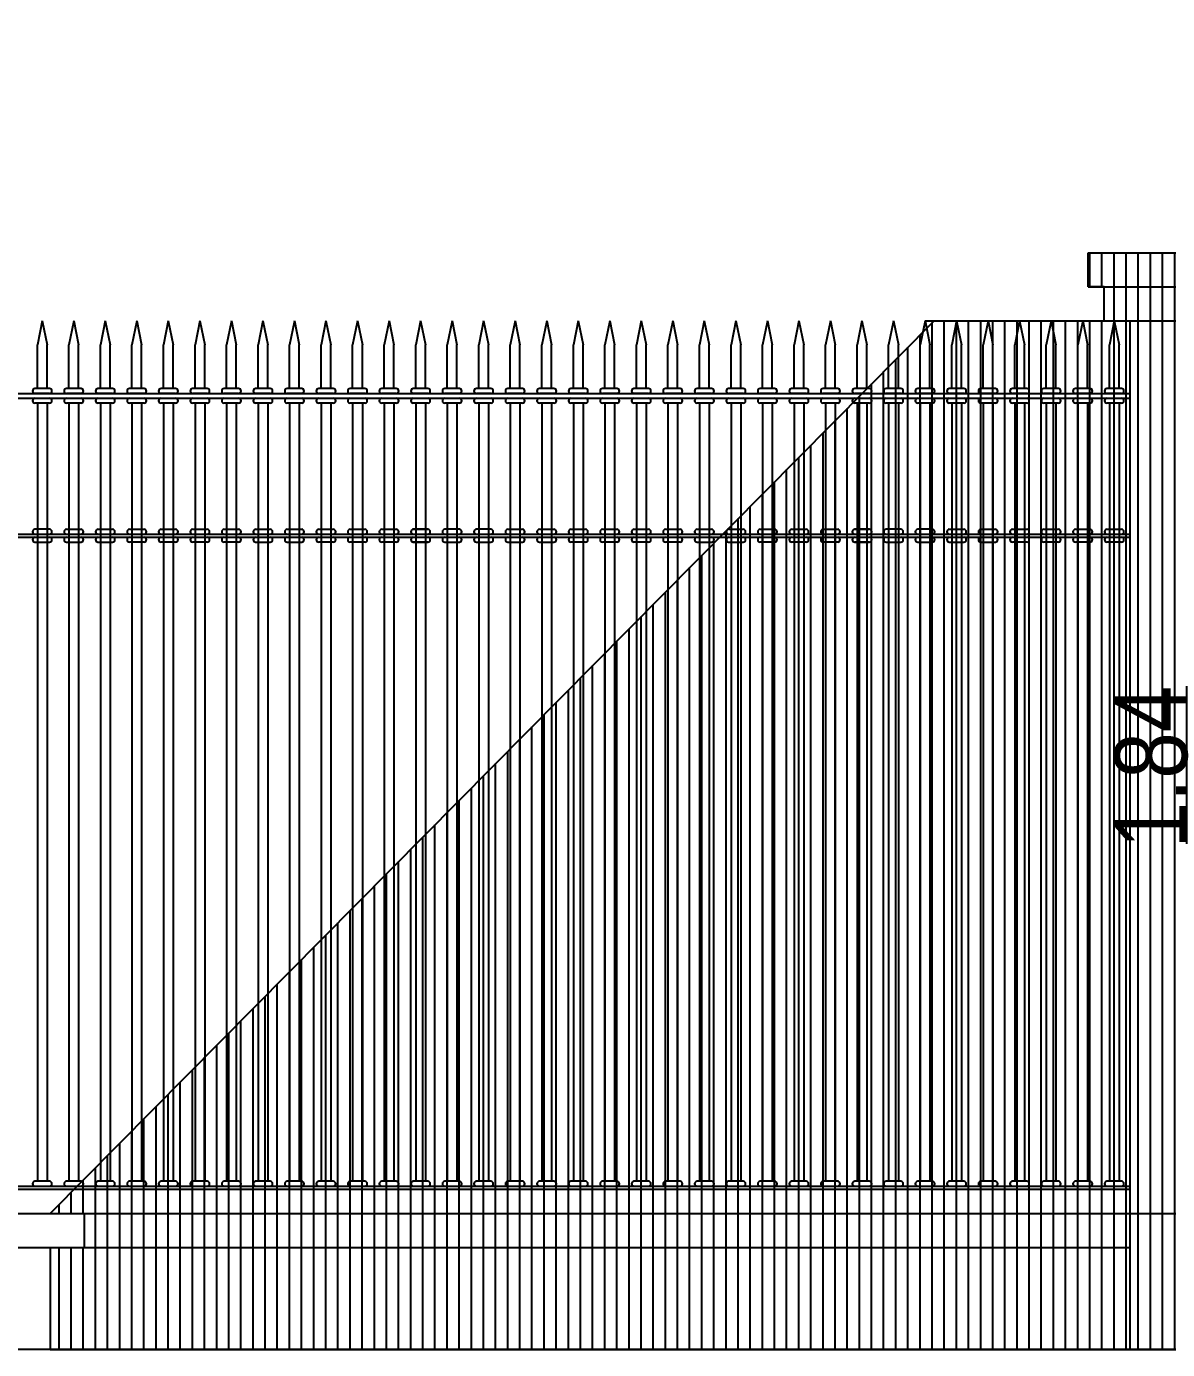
# Model space of a CAD drawing. Extents: x -14.8 to 35.6, y 44.5 to 81.2.
# Drawn here: x -12.192 to -9.84, y 44.979 to 47.706 of the extents above; entities that cross this region are included whole.
import ezdxf

# ---------------------------------------------------------------- set-up
doc = ezdxf.new("R2010")
doc.units = 0
doc.header["$MEASUREMENT"] = 0
doc.header["$PDMODE"] = 3
doc.layers.get('0').update_dxf_attribs({"linetype": 'CONTINUOUS'})
doc.layers.get('DEFPOINTS').update_dxf_attribs({"linetype": 'CONTINUOUS'})
for name, color, linetype in [('COTAS', 12, 'CONTINUOUS'), ('NUEVO', 1, 'CONTINUOUS'), ('REJA', 7, 'CONTINUOUS'), ('SOMBRA', 251, 'CONTINUOUS')]:
    doc.layers.add(name, color=color, linetype=linetype)
doc.styles.add('COTAS SECUNDARIAS', font='ARIALN.TTF', dxfattribs={"height": 0.15})
doc.dimstyles.new('COTA SECUNDARIAS', dxfattribs={"dimscale": 5, "dimtxt": 1, "dimasz": 0.015, "dimexe": 0, "dimexo": 0, "dimgap": 0.005, "dimtad": 1, "dimzin": 1, "dimdsep": 46, "dimtxsty": 'COTAS SECUNDARIAS', "dimblk": 'OBLIQUE', "dimcen": 0, "dimclrd": 11, "dimclre": 11, "dimclrt": 11, "dimaunit": 1, "dimadec": 1, "dimazin": 0, "dimtfac": 0.4, "dimtix": 1, "dimtmove": 1, "dimatfit": 3, "dimfxl": 1, "dimtolj": 1, "dimtzin": 0, "dimlwd": -1, "dimarcsym": 0})

# ---------------------------------------------------------------- blocks, each defined once
blk = doc.blocks.new('_Oblique')
at = {"color": 0, "linetype": 'ByBlock', "lineweight": -2}
blk.add_line((-0.5, -0.5), (0.5, 0.5), dxfattribs=at)
blk = doc.blocks.new('*D100')
at = {"layer": 'COTAS', "color": 11, "lineweight": -2, "transparency": 16777216}
for p, q in [((-10.3397, 47.0999), (-9.7715, 47.0999)), ((-9.9176, 45.2599), (-9.7715, 45.2599))]:
    blk.add_line(p, q, dxfattribs=at)
at = {"layer": 'COTAS', "color": 11, "transparency": 16777216}
blk.add_line((-9.7715, 45.2599), (-9.7715, 47.0999), dxfattribs=at)
at = {"layer": 'DEFPOINTS', "color": 0, "transparency": 16777216}
for p in [(-10.3397, 47.0999), (-9.7715, 47.0999), (-9.9176, 45.2599)]:
    blk.add_point(p, dxfattribs=at)
at = {"layer": 'COTAS', "color": 11, "transparency": 16777216, "xscale": 0.075, "yscale": 0.075, "zscale": 0.075}
for p, rotation in [((-9.7715, 47.0999), 90), ((-9.7715, 45.2599), 270)]:
    blk.add_blockref('_Oblique', p, dxfattribs=dict(at, rotation=rotation))
at = {"layer": 'COTAS', "color": 11, "transparency": 16777216, "insert": (-9.8731, 46.1799), "char_height": 0.15, "attachment_point": 5, "rotation": 90, "style": 'COTAS SECUNDARIAS'}
blk.add_mtext('\\A1;1.84', dxfattribs=at)

msp = doc.modelspace()

# ---------------------------------------------------------------- hatches: boundary and pattern name
at = {"layer": 'SOMBRA'}
h = msp.add_hatch(dxfattribs=at)
h.set_pattern_fill('ANSI31', color=256, scale=0.2, angle=45, style=0)
h.set_pattern_definition([(90, (0, 15.127245), (-0.025, 3e-18), [])])
h.paths.add_polyline_path([(-9.2206, 47.2063), (-8.2006, 47.2063), (-8.2006, 47.1363), (-6.6906, 47.1363), (-6.6906, 47.0795), (-6.7906, 47.0795), (-6.7906, 45.9795), (-6.6906, 45.9795), (-6.6906, 45.2599), (-6.6206, 45.2599), (-6.6206, 47.2063), (-4.9606, 47.2063), (-4.9606, 47.1363), (-3.4506, 47.1363), (-3.4506, 47.0795), (-3.5506, 47.0795), (-3.5506, 45.9795), (-3.4506, 45.9795), (-3.4506, 45.2599), (-3.3806, 45.2599), (-3.3806, 47.2063), (-2.8606, 47.2063), (-2.8606, 45.2599), (-2.3606, 45.2599), (-2.3606, 47.2795), (1.7994, 47.2795), (1.7994, 47.3795), (-2.3606, 47.3795), (-2.4606, 47.3795), (-2.4606, 47.7063), (-3.3806, 47.7063), (-4.9606, 47.7063), (-6.6206, 47.7063), (-8.2006, 47.7063), (-9.2206, 47.7063), (-9.2206, 47.2399), (-10.0037, 47.2399), (-10.0037, 47.1699), (-9.9707, 47.1699), (-9.9707, 47.0999), (-10.321, 47.0999), (-12.143, 45.2599), (-12.073, 45.2599), (-12.073, 45.1899), (-12.143, 45.1899), (-12.143, 44.9795), (-9.2206, 44.9795)])
h.paths.add_polyline_path([(-12.2929, 47.1699), (-12.849, 47.1699), (-12.849, 47.0999), (-12.7959, 47.0999), (-12.7959, 47.0299), (-12.3459, 47.0299), (-12.3459, 47.0999), (-12.2929, 47.0999)])
h.paths.add_polyline_path([(-2.3606, 45.1899), (-8.9706, 45.1899), (-8.9706, 45.1199), (-2.4106, 45.1199), (-2.4106, 44.9795), (-2.3606, 44.9795)])
h.paths.add_polyline_path([(0.9694, 47.0295), (-1.5373, 47.0295), (-1.5373, 46.9295), (0.8694, 46.9295), (0.8694, 44.9795), (0.9694, 44.9795)])
h.paths.add_polyline_path([(2.2494, 47.0999), (2.3194, 47.0999), (2.3194, 47.1699), (1.8268, 47.1699), (1.8268, 47.0295), (2.2494, 47.0295)])
h.paths.add_polyline_path([(4.7561, 47.0295), (4.4561, 47.0295), (4.4561, 44.9795), (4.7561, 44.9795), (4.7561, 45.2599)])
h.paths.add_polyline_path([(5.2761, 47.1699), (4.6861, 47.1699), (4.6861, 47.0999), (4.7561, 47.0999), (4.7561, 47.0295), (5.2061, 47.0295), (5.2061, 47.0999), (5.2761, 47.0999)])
h.paths.add_polyline_path([(7.7127, 47.0295), (7.4827, 47.0295), (7.4827, 46.9595), (5.2061, 46.9595), (5.2061, 46.8895), (7.4127, 46.8895), (7.4127, 45.2599), (7.6827, 45.2599), (7.6827, 45.1899), (5.2061, 45.1899), (5.2061, 45.1199), (7.6127, 45.1199), (7.6127, 44.9795), (7.7127, 44.9795), (7.7127, 45.2599)])
h.paths.add_polyline_path([(8.2327, 47.1699), (7.6427, 47.1699), (7.6427, 47.0999), (7.7127, 47.0999), (7.7127, 47.0295), (8.1627, 47.0295), (8.1627, 47.0999), (8.2327, 47.0999)])
h.paths.add_polyline_path([(10.6694, 47.0295), (10.4394, 47.0295), (10.4394, 46.9595), (8.1627, 46.9595), (8.1627, 46.8895), (10.3694, 46.8895), (10.3694, 45.2599), (10.6394, 45.2599), (10.6394, 45.1899), (8.1627, 45.1899), (8.1627, 45.1199), (10.5694, 45.1199), (10.5694, 44.9795), (10.6694, 44.9795), (10.6694, 45.2599)])
h.paths.add_polyline_path([(11.1194, 47.0999), (11.1894, 47.0999), (11.1894, 47.1699), (10.5994, 47.1699), (10.5994, 47.0999), (10.6694, 47.0999), (10.6694, 47.0295), (11.1194, 47.0295)])

# ---------------------------------------------------------------- linework, layer by layer
msp.add_line((11.6301, 44.9795), (-12.9166, 44.9795))
at = {"layer": 'NUEVO'}
for p, q in [((-10.0037, 47.2399), (-9.2206, 47.2399)), ((-10.0037, 47.2399), (-10.0037, 47.1699)), ((-10.0037, 47.1699), (-9.2206, 47.1699)), ((-9.9707, 47.0999), (-9.9707, 47.1699)), ((-9.9707, 47.0999), (-9.2206, 47.0999)), ((-9.9176, 47.0999), (-9.9176, 44.9795)), ((-12.5659, 45.2599), (-9.9176, 45.2599)), ((-12.5659, 45.1899), (-9.9176, 45.1899))]:
    msp.add_line(p, q, dxfattribs=at)
at = {"layer": 'REJA'}
for p, q in [((-12.1447, 46.9599), (-12.1747, 46.9599)), ((-12.0797, 46.9599), (-12.1097, 46.9599)), ((-12.0147, 46.9599), (-12.0447, 46.9599)), ((-11.9497, 46.9599), (-11.9797, 46.9599)), ((-11.8847, 46.9599), (-11.9147, 46.9599)), ((-11.8197, 46.9599), (-11.8497, 46.9599)), ((-11.7547, 46.9599), (-11.7847, 46.9599)), ((-11.6897, 46.9599), (-11.7197, 46.9599)), ((-11.6247, 46.9599), (-11.6547, 46.9599)), ((-11.5597, 46.9599), (-11.5897, 46.9599)), ((-11.4947, 46.9599), (-11.5247, 46.9599)), ((-11.4297, 46.9599), (-11.4597, 46.9599)), ((-11.3647, 46.9599), (-11.3947, 46.9599)), ((-11.3647, 46.9599), (-11.3947, 46.9599)), ((-11.2997, 46.9599), (-11.3297, 46.9599)), ((-11.2347, 46.9599), (-11.2647, 46.9599)), ((-11.1697, 46.9599), (-11.1997, 46.9599)), ((-11.1047, 46.9599), (-11.1347, 46.9599)), ((-11.0397, 46.9599), (-11.0697, 46.9599)), ((-10.9747, 46.9599), (-11.0047, 46.9599)), ((-10.9097, 46.9599), (-10.9397, 46.9599)), ((-10.8447, 46.9599), (-10.8747, 46.9599)), ((-10.7797, 46.9599), (-10.8097, 46.9599)), ((-10.7147, 46.9599), (-10.7447, 46.9599)), ((-10.6497, 46.9599), (-10.6797, 46.9599)), ((-10.5847, 46.9599), (-10.6147, 46.9599)), ((-10.5197, 46.9599), (-10.5497, 46.9599)), ((-10.4547, 46.9599), (-10.4847, 46.9599)), ((-10.4547, 46.9599), (-10.4847, 46.9599)), ((-10.3897, 46.9599), (-10.4197, 46.9599)), ((-10.3247, 46.9599), (-10.3547, 46.9599)), ((-10.2597, 46.9599), (-10.2897, 46.9599)), ((-10.1947, 46.9599), (-10.2247, 46.9599)), ((-10.1297, 46.9599), (-10.1597, 46.9599)), ((-10.0647, 46.9599), (-10.0947, 46.9599)), ((-9.9997, 46.9599), (-10.0297, 46.9599)), ((-9.9347, 46.9599), (-9.9647, 46.9599)), ((-12.4209, 46.9499), (-11.3257, 46.9499)), ((-12.4209, 46.9399), (-11.3199, 46.9399)), ((-12.1447, 46.9499), (-12.1747, 46.9499)), ((-12.1447, 46.9299), (-12.1747, 46.9299)), ((-12.1447, 46.9499), (-12.1447, 46.9499)), ((-12.0797, 46.9499), (-12.1097, 46.9499)), ((-12.0797, 46.9299), (-12.1097, 46.9299)), ((-12.0797, 46.9499), (-12.0797, 46.9499)), ((-12.0147, 46.9499), (-12.0447, 46.9499)), ((-12.0147, 46.9299), (-12.0447, 46.9299)), ((-12.0147, 46.9499), (-12.0147, 46.9499)), ((-11.9497, 46.9499), (-11.9797, 46.9499)), ((-11.9497, 46.9299), (-11.9797, 46.9299)), ((-11.9497, 46.9499), (-11.9497, 46.9499)), ((-11.8847, 46.9499), (-11.9147, 46.9499)), ((-11.8847, 46.9299), (-11.9147, 46.9299)), ((-11.8847, 46.9499), (-11.8847, 46.9499)), ((-11.8197, 46.9499), (-11.8497, 46.9499)), ((-11.8197, 46.9299), (-11.8497, 46.9299)), ((-11.8197, 46.9499), (-11.8197, 46.9499)), ((-11.7547, 46.9499), (-11.7847, 46.9499)), ((-11.7547, 46.9299), (-11.7847, 46.9299)), ((-11.7547, 46.9499), (-11.7547, 46.9499)), ((-11.6897, 46.9499), (-11.7197, 46.9499)), ((-11.6897, 46.9299), (-11.7197, 46.9299)), ((-11.6897, 46.9499), (-11.6897, 46.9499)), ((-11.6247, 46.9499), (-11.6547, 46.9499)), ((-11.6247, 46.9299), (-11.6547, 46.9299)), ((-11.6247, 46.9499), (-11.6247, 46.9499)), ((-11.5597, 46.9499), (-11.5897, 46.9499)), ((-11.5597, 46.9299), (-11.5897, 46.9299)), ((-11.5597, 46.9499), (-11.5597, 46.9499)), ((-11.5411, 46.9499), (-10.4157, 46.9499)), ((-11.5411, 46.9399), (-10.4099, 46.9399)), ((-11.4947, 46.9499), (-11.5247, 46.9499)), ((-11.4947, 46.9299), (-11.5247, 46.9299)), ((-11.4947, 46.9499), (-11.4947, 46.9499)), ((-11.4297, 46.9499), (-11.4597, 46.9499)), ((-11.4297, 46.9299), (-11.4597, 46.9299)), ((-11.4297, 46.9499), (-11.4297, 46.9499)), ((-11.3647, 46.9499), (-11.3947, 46.9499)), ((-11.3647, 46.9499), (-11.3947, 46.9499)), ((-11.3647, 46.9299), (-11.3947, 46.9299)), ((-11.3647, 46.9299), (-11.3947, 46.9299)), ((-11.3647, 46.9499), (-11.3647, 46.9499)), ((-11.3647, 46.9499), (-11.3647, 46.9499)), ((-11.2997, 46.9499), (-11.3297, 46.9499)), ((-11.2997, 46.9299), (-11.3297, 46.9299)), ((-11.2997, 46.9499), (-11.2997, 46.9499)), ((-11.2347, 46.9499), (-11.2647, 46.9499)), ((-11.2347, 46.9299), (-11.2647, 46.9299)), ((-11.2347, 46.9499), (-11.2347, 46.9499)), ((-11.1697, 46.9499), (-11.1997, 46.9499)), ((-11.1697, 46.9299), (-11.1997, 46.9299)), ((-11.1697, 46.9499), (-11.1697, 46.9499)), ((-11.1047, 46.9499), (-11.1347, 46.9499)), ((-11.1047, 46.9299), (-11.1347, 46.9299)), ((-11.1047, 46.9499), (-11.1047, 46.9499)), ((-11.0397, 46.9499), (-11.0697, 46.9499)), ((-11.0397, 46.9299), (-11.0697, 46.9299)), ((-11.0397, 46.9499), (-11.0397, 46.9499)), ((-10.9747, 46.9499), (-11.0047, 46.9499)), ((-10.9747, 46.9299), (-11.0047, 46.9299)), ((-10.9747, 46.9499), (-10.9747, 46.9499)), ((-10.9097, 46.9499), (-10.9397, 46.9499)), ((-10.9097, 46.9299), (-10.9397, 46.9299)), ((-10.9097, 46.9499), (-10.9097, 46.9499)), ((-10.8447, 46.9499), (-10.8747, 46.9499)), ((-10.8447, 46.9299), (-10.8747, 46.9299)), ((-10.8447, 46.9499), (-10.8447, 46.9499)), ((-10.7797, 46.9499), (-10.8097, 46.9499)), ((-10.7797, 46.9299), (-10.8097, 46.9299)), ((-10.7797, 46.9499), (-10.7797, 46.9499)), ((-10.7147, 46.9499), (-10.7447, 46.9499)), ((-10.7147, 46.9299), (-10.7447, 46.9299)), ((-10.7147, 46.9499), (-10.7147, 46.9499)), ((-10.6497, 46.9499), (-10.6797, 46.9499)), ((-10.6497, 46.9299), (-10.6797, 46.9299)), ((-10.6497, 46.9499), (-10.6497, 46.9499)), ((-10.6311, 46.9499), (-9.9176, 46.9499)), ((-10.6311, 46.9399), (-9.9176, 46.9399)), ((-10.5847, 46.9499), (-10.6147, 46.9499)), ((-10.5847, 46.9299), (-10.6147, 46.9299)), ((-10.5847, 46.9499), (-10.5847, 46.9499)), ((-10.5197, 46.9499), (-10.5497, 46.9499)), ((-10.5197, 46.9299), (-10.5497, 46.9299)), ((-10.5197, 46.9499), (-10.5197, 46.9499)), ((-10.4547, 46.9499), (-10.4847, 46.9499)), ((-10.4547, 46.9499), (-10.4847, 46.9499)), ((-10.4547, 46.9299), (-10.4847, 46.9299)), ((-10.4547, 46.9299), (-10.4847, 46.9299)), ((-10.4547, 46.9499), (-10.4547, 46.9499)), ((-10.4547, 46.9499), (-10.4547, 46.9499)), ((-10.3897, 46.9499), (-10.4197, 46.9499)), ((-10.3897, 46.9299), (-10.4197, 46.9299)), ((-10.3897, 46.9499), (-10.3897, 46.9499)), ((-10.3247, 46.9499), (-10.3547, 46.9499)), ((-10.3247, 46.9299), (-10.3547, 46.9299)), ((-10.3247, 46.9499), (-10.3247, 46.9499)), ((-10.2597, 46.9499), (-10.2897, 46.9499)), ((-10.2597, 46.9299), (-10.2897, 46.9299)), ((-10.2597, 46.9499), (-10.2597, 46.9499)), ((-10.1947, 46.9499), (-10.2247, 46.9499)), ((-10.1947, 46.9299), (-10.2247, 46.9299)), ((-10.1947, 46.9499), (-10.1947, 46.9499)), ((-10.1297, 46.9499), (-10.1597, 46.9499)), ((-10.1297, 46.9299), (-10.1597, 46.9299)), ((-10.1297, 46.9499), (-10.1297, 46.9499)), ((-10.0647, 46.9499), (-10.0947, 46.9499)), ((-10.0647, 46.9299), (-10.0947, 46.9299)), ((-10.0647, 46.9499), (-10.0647, 46.9499)), ((-9.9997, 46.9499), (-10.0297, 46.9499)), ((-9.9997, 46.9299), (-10.0297, 46.9299)), ((-9.9997, 46.9499), (-9.9997, 46.9499)), ((-9.9347, 46.9499), (-9.9647, 46.9499)), ((-9.9347, 46.9299), (-9.9647, 46.9299)), ((-9.9347, 46.9499), (-9.9347, 46.9499)), ((-12.4209, 46.6599), (-11.3412, 46.6599)), ((-12.1447, 46.6699), (-12.1747, 46.6699)), ((-12.1097, 46.6699), (-12.0797, 46.6699)), ((-12.0447, 46.6699), (-12.0147, 46.6699)), ((-11.9797, 46.6699), (-11.9497, 46.6699)), ((-11.9147, 46.6699), (-11.8847, 46.6699)), ((-11.8497, 46.6699), (-11.8197, 46.6699)), ((-11.7847, 46.6699), (-11.7547, 46.6699)), ((-11.7197, 46.6699), (-11.6897, 46.6699)), ((-11.6547, 46.6699), (-11.6247, 46.6699)), ((-11.5897, 46.6699), (-11.5597, 46.6699)), ((-11.5411, 46.6599), (-10.4312, 46.6599)), ((-11.5247, 46.6699), (-11.4947, 46.6699)), ((-11.4597, 46.6699), (-11.4297, 46.6699)), ((-11.3947, 46.6699), (-11.3647, 46.6699)), ((-11.3647, 46.6699), (-11.3947, 46.6699)), ((-11.2997, 46.6699), (-11.3297, 46.6699)), ((-11.2347, 46.6699), (-11.2647, 46.6699)), ((-11.1997, 46.6699), (-11.1697, 46.6699)), ((-11.1347, 46.6699), (-11.1047, 46.6699)), ((-11.0697, 46.6699), (-11.0397, 46.6699)), ((-11.0047, 46.6699), (-10.9747, 46.6699)), ((-10.9397, 46.6699), (-10.9097, 46.6699)), ((-10.8747, 46.6699), (-10.8447, 46.6699)), ((-10.8097, 46.6699), (-10.7797, 46.6699)), ((-10.7447, 46.6699), (-10.7147, 46.6699)), ((-10.6797, 46.6699), (-10.6497, 46.6699)), ((-10.6311, 46.6599), (-9.9176, 46.6599)), ((-10.6147, 46.6699), (-10.5847, 46.6699)), ((-10.5497, 46.6699), (-10.5197, 46.6699)), ((-10.4847, 46.6699), (-10.4547, 46.6699)), ((-10.4547, 46.6699), (-10.4847, 46.6699)), ((-10.3897, 46.6699), (-10.4197, 46.6699)), ((-10.3247, 46.6699), (-10.3547, 46.6699)), ((-10.2897, 46.6699), (-10.2597, 46.6699)), ((-10.2247, 46.6699), (-10.1947, 46.6699)), ((-10.1597, 46.6699), (-10.1297, 46.6699)), ((-10.0947, 46.6699), (-10.0647, 46.6699)), ((-10.0297, 46.6699), (-9.9997, 46.6699)), ((-9.9647, 46.6699), (-9.9347, 46.6699)), ((-12.4209, 46.6536), (-11.314, 46.6536)), ((-12.1747, 46.6436), (-12.1447, 46.6436)), ((-12.1097, 46.6436), (-12.0797, 46.6436)), ((-12.0447, 46.6436), (-12.0147, 46.6436)), ((-11.9497, 46.6436), (-11.9797, 46.6436)), ((-11.8847, 46.6436), (-11.9147, 46.6436)), ((-11.8197, 46.6436), (-11.8497, 46.6436)), ((-11.7547, 46.6436), (-11.7847, 46.6436)), ((-11.7197, 46.6436), (-11.6897, 46.6436)), ((-11.6547, 46.6436), (-11.6247, 46.6436)), ((-11.5597, 46.6436), (-11.5897, 46.6436)), ((-11.5411, 46.6536), (-10.404, 46.6536)), ((-11.4947, 46.6436), (-11.5247, 46.6436)), ((-11.4297, 46.6436), (-11.4597, 46.6436)), ((-11.3647, 46.6436), (-11.3947, 46.6436)), ((-11.3947, 46.6436), (-11.3647, 46.6436)), ((-11.3297, 46.6436), (-11.2997, 46.6436)), ((-11.2647, 46.6436), (-11.2347, 46.6436)), ((-11.1997, 46.6436), (-11.1697, 46.6436)), ((-11.1347, 46.6436), (-11.1047, 46.6436)), ((-11.0397, 46.6436), (-11.0697, 46.6436)), ((-10.9747, 46.6436), (-11.0047, 46.6436)), ((-10.9097, 46.6436), (-10.9397, 46.6436)), ((-10.8447, 46.6436), (-10.8747, 46.6436)), ((-10.8097, 46.6436), (-10.7797, 46.6436)), ((-10.7447, 46.6436), (-10.7147, 46.6436)), ((-10.6497, 46.6436), (-10.6797, 46.6436)), ((-10.6311, 46.6536), (-9.9176, 46.6536)), ((-10.5847, 46.6436), (-10.6147, 46.6436)), ((-10.5197, 46.6436), (-10.5497, 46.6436)), ((-10.4547, 46.6436), (-10.4847, 46.6436)), ((-10.4847, 46.6436), (-10.4547, 46.6436)), ((-10.4197, 46.6436), (-10.3897, 46.6436)), ((-10.3547, 46.6436), (-10.3247, 46.6436)), ((-10.2897, 46.6436), (-10.2597, 46.6436)), ((-10.2247, 46.6436), (-10.1947, 46.6436)), ((-10.1297, 46.6436), (-10.1597, 46.6436)), ((-10.0647, 46.6436), (-10.0947, 46.6436)), ((-9.9997, 46.6436), (-10.0297, 46.6436)), ((-9.9347, 46.6436), (-9.9647, 46.6436)), ((-12.1447, 45.3262), (-12.1747, 45.3262)), ((-12.0797, 45.3262), (-12.1097, 45.3262)), ((-12.0147, 45.3262), (-12.0447, 45.3262)), ((-11.9497, 45.3262), (-11.9797, 45.3262)), ((-11.8847, 45.3262), (-11.9147, 45.3262)), ((-11.8197, 45.3262), (-11.8497, 45.3262)), ((-11.7547, 45.3262), (-11.7847, 45.3262)), ((-11.6897, 45.3262), (-11.7197, 45.3262)), ((-11.6247, 45.3262), (-11.6547, 45.3262)), ((-11.5597, 45.3262), (-11.5897, 45.3262)), ((-11.4947, 45.3262), (-11.5247, 45.3262)), ((-11.4297, 45.3262), (-11.4597, 45.3262)), ((-11.3647, 45.3262), (-11.3947, 45.3262)), ((-11.3647, 45.3262), (-11.3947, 45.3262)), ((-11.2997, 45.3262), (-11.3297, 45.3262)), ((-11.2347, 45.3262), (-11.2647, 45.3262)), ((-11.1697, 45.3262), (-11.1997, 45.3262)), ((-11.1047, 45.3262), (-11.1347, 45.3262)), ((-11.0397, 45.3262), (-11.0697, 45.3262)), ((-10.9747, 45.3262), (-11.0047, 45.3262)), ((-10.9097, 45.3262), (-10.9397, 45.3262)), ((-10.8447, 45.3262), (-10.8747, 45.3262)), ((-10.7797, 45.3262), (-10.8097, 45.3262)), ((-10.7147, 45.3262), (-10.7447, 45.3262)), ((-10.6497, 45.3262), (-10.6797, 45.3262)), ((-10.5847, 45.3262), (-10.6147, 45.3262)), ((-10.5197, 45.3262), (-10.5497, 45.3262)), ((-10.4547, 45.3262), (-10.4847, 45.3262)), ((-10.4547, 45.3262), (-10.4847, 45.3262)), ((-10.3897, 45.3262), (-10.4197, 45.3262)), ((-10.3247, 45.3262), (-10.3547, 45.3262)), ((-10.2597, 45.3262), (-10.2897, 45.3262)), ((-10.1947, 45.3262), (-10.2247, 45.3262)), ((-10.1297, 45.3262), (-10.1597, 45.3262)), ((-10.0647, 45.3262), (-10.0947, 45.3262)), ((-9.9997, 45.3262), (-10.0297, 45.3262)), ((-9.9347, 45.3262), (-9.9647, 45.3262)), ((-12.4209, 45.3162), (-11.3043, 45.3162)), ((-12.4209, 45.3099), (-11.3063, 45.3099)), ((-11.5411, 45.3162), (-10.3943, 45.3162)), ((-11.5411, 45.3099), (-10.3963, 45.3099)), ((-10.6311, 45.3162), (-9.9176, 45.3162)), ((-10.6311, 45.3099), (-9.9176, 45.3099))]:
    msp.add_line(p, q, dxfattribs=at)
for points in [[(-12.1597, 47.0999), (-12.1697, 47.0499)], [(-12.1597, 47.0999), (-12.1497, 47.0499)], [(-12.0947, 47.0999), (-12.1047, 47.0499)], [(-12.0947, 47.0999), (-12.0847, 47.0499)], [(-12.0297, 47.0999), (-12.0397, 47.0499)], [(-12.0297, 47.0999), (-12.0197, 47.0499)], [(-11.9647, 47.0999), (-11.9747, 47.0499)], [(-11.9647, 47.0999), (-11.9547, 47.0499)], [(-11.8997, 47.0999), (-11.9097, 47.0499)], [(-11.8997, 47.0999), (-11.8897, 47.0499)], [(-11.8347, 47.0999), (-11.8447, 47.0499)], [(-11.8347, 47.0999), (-11.8247, 47.0499)], [(-11.7697, 47.0999), (-11.7797, 47.0499)], [(-11.7697, 47.0999), (-11.7597, 47.0499)], [(-11.7047, 47.0999), (-11.7147, 47.0499)], [(-11.7047, 47.0999), (-11.6947, 47.0499)], [(-11.6397, 47.0999), (-11.6497, 47.0499)], [(-11.6397, 47.0999), (-11.6297, 47.0499)], [(-11.5747, 47.0999), (-11.5847, 47.0499)], [(-11.5747, 47.0999), (-11.5647, 47.0499)], [(-11.5097, 47.0999), (-11.5197, 47.0499)], [(-11.5097, 47.0999), (-11.4997, 47.0499)], [(-11.4447, 47.0999), (-11.4547, 47.0499)], [(-11.4447, 47.0999), (-11.4347, 47.0499)], [(-11.3797, 47.0999), (-11.3897, 47.0499)], [(-11.3797, 47.0999), (-11.3897, 47.0499)], [(-11.3797, 47.0999), (-11.3697, 47.0499)], [(-11.3797, 47.0999), (-11.3697, 47.0499)], [(-11.3147, 47.0999), (-11.3247, 47.0499)], [(-11.3147, 47.0999), (-11.3047, 47.0499)], [(-11.2497, 47.0999), (-11.2597, 47.0499)], [(-11.2497, 47.0999), (-11.2397, 47.0499)], [(-11.1847, 47.0999), (-11.1947, 47.0499)], [(-11.1847, 47.0999), (-11.1747, 47.0499)], [(-11.1197, 47.0999), (-11.1297, 47.0499)], [(-11.1197, 47.0999), (-11.1097, 47.0499)], [(-11.0547, 47.0999), (-11.0647, 47.0499)], [(-11.0547, 47.0999), (-11.0447, 47.0499)], [(-10.9897, 47.0999), (-10.9997, 47.0499)], [(-10.9897, 47.0999), (-10.9797, 47.0499)], [(-10.9247, 47.0999), (-10.9347, 47.0499)], [(-10.9247, 47.0999), (-10.9147, 47.0499)], [(-10.8597, 47.0999), (-10.8697, 47.0499)], [(-10.8597, 47.0999), (-10.8497, 47.0499)], [(-10.7947, 47.0999), (-10.8047, 47.0499)], [(-10.7947, 47.0999), (-10.7847, 47.0499)], [(-10.7297, 47.0999), (-10.7397, 47.0499)], [(-10.7297, 47.0999), (-10.7197, 47.0499)], [(-10.6647, 47.0999), (-10.6747, 47.0499)], [(-10.6647, 47.0999), (-10.6547, 47.0499)], [(-10.5997, 47.0999), (-10.6097, 47.0499)], [(-10.5997, 47.0999), (-10.5897, 47.0499)], [(-10.5347, 47.0999), (-10.5447, 47.0499)], [(-10.5347, 47.0999), (-10.5247, 47.0499)], [(-10.4697, 47.0999), (-10.4797, 47.0499)], [(-10.4697, 47.0999), (-10.4797, 47.0499)], [(-10.4697, 47.0999), (-10.4597, 47.0499)], [(-10.4697, 47.0999), (-10.4597, 47.0499)], [(-10.4047, 47.0999), (-10.4147, 47.0499)], [(-10.4047, 47.0999), (-10.3947, 47.0499)], [(-10.3397, 47.0999), (-10.3497, 47.0499)], [(-10.3397, 47.0999), (-10.3297, 47.0499)], [(-10.2747, 47.0999), (-10.2847, 47.0499)], [(-10.2747, 47.0999), (-10.2647, 47.0499)], [(-10.2097, 47.0999), (-10.2197, 47.0499)], [(-10.2097, 47.0999), (-10.1997, 47.0499)], [(-10.1447, 47.0999), (-10.1547, 47.0499)], [(-10.1447, 47.0999), (-10.1347, 47.0499)], [(-10.0797, 47.0999), (-10.0897, 47.0499)], [(-10.0797, 47.0999), (-10.0697, 47.0499)], [(-10.0147, 47.0999), (-10.0247, 47.0499)], [(-10.0147, 47.0999), (-10.0047, 47.0499)], [(-9.9497, 47.0999), (-9.9597, 47.0499)], [(-9.9497, 47.0999), (-9.9397, 47.0499)], [(-12.1697, 46.9599), (-12.1697, 47.0499)], [(-12.1497, 46.9599), (-12.1497, 47.0499)], [(-12.1047, 46.9599), (-12.1047, 47.0499)], [(-12.0847, 46.9599), (-12.0847, 47.0499)], [(-12.0397, 46.9599), (-12.0397, 47.0499)], [(-12.0197, 46.9599), (-12.0197, 47.0499)], [(-11.9747, 46.9599), (-11.9747, 47.0499)], [(-11.9547, 46.9599), (-11.9547, 47.0499)], [(-11.9097, 46.9599), (-11.9097, 47.0499)], [(-11.8897, 46.9599), (-11.8897, 47.0499)], [(-11.8447, 46.9599), (-11.8447, 47.0499)], [(-11.8247, 46.9599), (-11.8247, 47.0499)], [(-11.7797, 46.9599), (-11.7797, 47.0499)], [(-11.7597, 46.9599), (-11.7597, 47.0499)], [(-11.7147, 46.9599), (-11.7147, 47.0499)], [(-11.6947, 46.9599), (-11.6947, 47.0499)], [(-11.6497, 46.9599), (-11.6497, 47.0499)], [(-11.6297, 46.9599), (-11.6297, 47.0499)], [(-11.5847, 46.9599), (-11.5847, 47.0499)], [(-11.5647, 46.9599), (-11.5647, 47.0499)], [(-11.5197, 46.9599), (-11.5197, 47.0499)], [(-11.4997, 46.9599), (-11.4997, 47.0499)], [(-11.4547, 46.9599), (-11.4547, 47.0499)], [(-11.4347, 46.9599), (-11.4347, 47.0499)], [(-11.3897, 46.9599), (-11.3897, 47.0499)], [(-11.3897, 46.9599), (-11.3897, 47.0499)], [(-11.3697, 46.9599), (-11.3697, 47.0499)], [(-11.3697, 46.9599), (-11.3697, 47.0499)], [(-11.3247, 46.9599), (-11.3247, 47.0499)], [(-11.3047, 46.9599), (-11.3047, 47.0499)], [(-11.2597, 46.9599), (-11.2597, 47.0499)], [(-11.2397, 46.9599), (-11.2397, 47.0499)], [(-11.1947, 46.9599), (-11.1947, 47.0499)], [(-11.1747, 46.9599), (-11.1747, 47.0499)], [(-11.1297, 46.9599), (-11.1297, 47.0499)], [(-11.1097, 46.9599), (-11.1097, 47.0499)], [(-11.0647, 46.9599), (-11.0647, 47.0499)], [(-11.0447, 46.9599), (-11.0447, 47.0499)], [(-10.9997, 46.9599), (-10.9997, 47.0499)], [(-10.9797, 46.9599), (-10.9797, 47.0499)], [(-10.9347, 46.9599), (-10.9347, 47.0499)], [(-10.9147, 46.9599), (-10.9147, 47.0499)], [(-10.8697, 46.9599), (-10.8697, 47.0499)], [(-10.8497, 46.9599), (-10.8497, 47.0499)], [(-10.8047, 46.9599), (-10.8047, 47.0499)], [(-10.7847, 46.9599), (-10.7847, 47.0499)], [(-10.7397, 46.9599), (-10.7397, 47.0499)], [(-10.7197, 46.9599), (-10.7197, 47.0499)], [(-10.6747, 46.9599), (-10.6747, 47.0499)], [(-10.6547, 46.9599), (-10.6547, 47.0499)], [(-10.6097, 46.9599), (-10.6097, 47.0499)], [(-10.5897, 46.9599), (-10.5897, 47.0499)], [(-10.5447, 46.9599), (-10.5447, 47.0499)], [(-10.5247, 46.9599), (-10.5247, 47.0499)], [(-10.4797, 46.9599), (-10.4797, 47.0499)], [(-10.4797, 46.9599), (-10.4797, 47.0499)], [(-10.4597, 46.9599), (-10.4597, 47.0499)], [(-10.4597, 46.9599), (-10.4597, 47.0499)], [(-10.4147, 46.9599), (-10.4147, 47.0499)], [(-10.3947, 46.9599), (-10.3947, 47.0499)], [(-10.3497, 46.9599), (-10.3497, 47.0499)], [(-10.3297, 46.9599), (-10.3297, 47.0499)], [(-10.2847, 46.9599), (-10.2847, 47.0499)], [(-10.2647, 46.9599), (-10.2647, 47.0499)], [(-10.2197, 46.9599), (-10.2197, 47.0499)], [(-10.1997, 46.9599), (-10.1997, 47.0499)], [(-10.1547, 46.9599), (-10.1547, 47.0499)], [(-10.1347, 46.9599), (-10.1347, 47.0499)], [(-10.0897, 46.9599), (-10.0897, 47.0499)], [(-10.0697, 46.9599), (-10.0697, 47.0499)], [(-10.0247, 46.9599), (-10.0247, 47.0499)], [(-10.0047, 46.9599), (-10.0047, 47.0499)], [(-9.9597, 46.9599), (-9.9597, 47.0499)], [(-9.9397, 46.9599), (-9.9397, 47.0499)], [(-12.1697, 46.9299), (-12.1697, 45.3262)], [(-12.1497, 46.9299), (-12.1497, 45.3262)], [(-12.1047, 46.9299), (-12.1047, 45.3262)], [(-12.0847, 46.9299), (-12.0847, 45.3262)], [(-12.0397, 46.9299), (-12.0397, 45.3262)], [(-12.0197, 46.9299), (-12.0197, 45.3262)], [(-11.9747, 46.9299), (-11.9747, 45.3262)], [(-11.9547, 46.9299), (-11.9547, 45.3262)], [(-11.9097, 46.9299), (-11.9097, 45.3262)], [(-11.8897, 46.9299), (-11.8897, 45.3262)], [(-11.8447, 46.9299), (-11.8447, 45.3262)], [(-11.8247, 46.9299), (-11.8247, 45.3262)], [(-11.7797, 46.9299), (-11.7797, 45.3262)], [(-11.7597, 46.9299), (-11.7597, 45.3262)], [(-11.7147, 46.9299), (-11.7147, 45.3262)], [(-11.6947, 46.9299), (-11.6947, 45.3262)], [(-11.6497, 46.9299), (-11.6497, 45.3262)], [(-11.6297, 46.9299), (-11.6297, 45.3262)], [(-11.5847, 46.9299), (-11.5847, 45.3262)], [(-11.5647, 46.9299), (-11.5647, 45.3262)], [(-11.5197, 46.9299), (-11.5197, 45.3262)], [(-11.4997, 46.9299), (-11.4997, 45.3262)], [(-11.4547, 46.9299), (-11.4547, 45.3262)], [(-11.4347, 46.9299), (-11.4347, 45.3262)], [(-11.3897, 46.9299), (-11.3897, 45.3262)], [(-11.3897, 46.9299), (-11.3897, 45.3262)], [(-11.3697, 46.9299), (-11.3697, 45.3262)], [(-11.3697, 46.9299), (-11.3697, 45.3262)], [(-11.3247, 46.9299), (-11.3247, 45.3262)], [(-11.3047, 46.9299), (-11.3047, 45.3262)], [(-11.2597, 46.9299), (-11.2597, 45.3262)], [(-11.2397, 46.9299), (-11.2397, 45.3262)], [(-11.1947, 46.9299), (-11.1947, 45.3262)], [(-11.1747, 46.9299), (-11.1747, 45.3262)], [(-11.1297, 46.9299), (-11.1297, 45.3262)], [(-11.1097, 46.9299), (-11.1097, 45.3262)], [(-11.0647, 46.9299), (-11.0647, 45.3262)], [(-11.0447, 46.9299), (-11.0447, 45.3262)], [(-10.9997, 46.9299), (-10.9997, 45.3262)], [(-10.9797, 46.9299), (-10.9797, 45.3262)], [(-10.9347, 46.9299), (-10.9347, 45.3262)], [(-10.9147, 46.9299), (-10.9147, 45.3262)], [(-10.8697, 46.9299), (-10.8697, 45.3262)], [(-10.8497, 46.9299), (-10.8497, 45.3262)], [(-10.8047, 46.9299), (-10.8047, 45.3262)], [(-10.7847, 46.9299), (-10.7847, 45.3262)], [(-10.7397, 46.9299), (-10.7397, 45.3262)], [(-10.7197, 46.9299), (-10.7197, 45.3262)], [(-10.6747, 46.9299), (-10.6747, 45.3262)], [(-10.6547, 46.9299), (-10.6547, 45.3262)], [(-10.6097, 46.9299), (-10.6097, 45.3262)], [(-10.5897, 46.9299), (-10.5897, 45.3262)], [(-10.5447, 46.9299), (-10.5447, 45.3262)], [(-10.5247, 46.9299), (-10.5247, 45.3262)], [(-10.4797, 46.9299), (-10.4797, 45.3262)], [(-10.4797, 46.9299), (-10.4797, 45.3262)], [(-10.4597, 46.9299), (-10.4597, 45.3262)], [(-10.4597, 46.9299), (-10.4597, 45.3262)], [(-10.4147, 46.9299), (-10.4147, 45.3262)], [(-10.3947, 46.9299), (-10.3947, 45.3262)], [(-10.3497, 46.9299), (-10.3497, 45.3262)], [(-10.3297, 46.9299), (-10.3297, 45.3262)], [(-10.2847, 46.9299), (-10.2847, 45.3262)], [(-10.2647, 46.9299), (-10.2647, 45.3262)], [(-10.2197, 46.9299), (-10.2197, 45.3262)], [(-10.1997, 46.9299), (-10.1997, 45.3262)], [(-10.1547, 46.9299), (-10.1547, 45.3262)], [(-10.1347, 46.9299), (-10.1347, 45.3262)], [(-10.0897, 46.9299), (-10.0897, 45.3262)], [(-10.0697, 46.9299), (-10.0697, 45.3262)], [(-10.0247, 46.9299), (-10.0247, 45.3262)], [(-10.0047, 46.9299), (-10.0047, 45.3262)], [(-9.9597, 46.9299), (-9.9597, 45.3262)], [(-9.9397, 46.9299), (-9.9397, 45.3262)]]:
    msp.add_lwpolyline(points, dxfattribs=at)
for centre, start, end in [((-12.1747, 46.9549), 90, 270), ((-12.1447, 46.9549), 270, 90), ((-12.1097, 46.9549), 90, 270), ((-12.0797, 46.9549), 270, 90), ((-12.0447, 46.9549), 90, 270), ((-12.0147, 46.9549), 270, 90), ((-11.9797, 46.9549), 90, 270), ((-11.9497, 46.9549), 270, 90), ((-11.9147, 46.9549), 90, 270), ((-11.8847, 46.9549), 270, 90), ((-11.8497, 46.9549), 90, 270), ((-11.8197, 46.9549), 270, 90), ((-11.7847, 46.9549), 90, 270), ((-11.7547, 46.9549), 270, 90), ((-11.7197, 46.9549), 90, 270), ((-11.6897, 46.9549), 270, 90), ((-11.6547, 46.9549), 90, 270), ((-11.6247, 46.9549), 270, 90), ((-11.5897, 46.9549), 90, 270), ((-11.5597, 46.9549), 270, 90), ((-11.5247, 46.9549), 90, 270), ((-11.4947, 46.9549), 270, 90), ((-11.4597, 46.9549), 90, 270), ((-11.4297, 46.9549), 270, 90), ((-11.3947, 46.9549), 90, 270), ((-11.3947, 46.9549), 90, 270), ((-11.3647, 46.9549), 270, 90), ((-11.3647, 46.9549), 270, 90), ((-11.3297, 46.9549), 90, 270), ((-11.2997, 46.9549), 270, 90), ((-11.2647, 46.9549), 90, 270), ((-11.2347, 46.9549), 270, 90), ((-11.1997, 46.9549), 90, 270), ((-11.1697, 46.9549), 270, 90), ((-11.1347, 46.9549), 90, 270), ((-11.1047, 46.9549), 270, 90), ((-11.0697, 46.9549), 90, 270), ((-11.0397, 46.9549), 270, 90), ((-11.0047, 46.9549), 90, 270), ((-10.9747, 46.9549), 270, 90), ((-10.9397, 46.9549), 90, 270), ((-10.9097, 46.9549), 270, 90), ((-10.8747, 46.9549), 90, 270), ((-10.8447, 46.9549), 270, 90), ((-10.8097, 46.9549), 90, 270), ((-10.7797, 46.9549), 270, 90), ((-10.7447, 46.9549), 90, 270), ((-10.7147, 46.9549), 270, 90), ((-10.6797, 46.9549), 90, 270), ((-10.6497, 46.9549), 270, 90), ((-10.6147, 46.9549), 90, 270), ((-10.5847, 46.9549), 270, 90), ((-10.5497, 46.9549), 90, 270), ((-10.5197, 46.9549), 270, 90), ((-10.4847, 46.9549), 90, 270), ((-10.4847, 46.9549), 90, 270), ((-10.4547, 46.9549), 270, 90), ((-10.4547, 46.9549), 270, 90), ((-10.4197, 46.9549), 90, 270), ((-10.3897, 46.9549), 270, 90), ((-10.3547, 46.9549), 90, 270), ((-10.3247, 46.9549), 270, 90), ((-10.2897, 46.9549), 90, 270), ((-10.2597, 46.9549), 270, 90), ((-10.2247, 46.9549), 90, 270), ((-10.1947, 46.9549), 270, 90), ((-10.1597, 46.9549), 90, 270), ((-10.1297, 46.9549), 270, 90), ((-10.0947, 46.9549), 90, 270), ((-10.0647, 46.9549), 270, 90), ((-10.0297, 46.9549), 90, 270), ((-9.9997, 46.9549), 270, 90), ((-9.9647, 46.9549), 90, 270), ((-9.9347, 46.9549), 270, 90), ((-12.1747, 46.9349), 90, 270), ((-12.1447, 46.9349), 270, 90), ((-12.1097, 46.9349), 90, 270), ((-12.0797, 46.9349), 270, 90), ((-12.0447, 46.9349), 90, 270), ((-12.0147, 46.9349), 270, 90), ((-11.9797, 46.9349), 90, 270), ((-11.9497, 46.9349), 270, 90), ((-11.9147, 46.9349), 90, 270), ((-11.8847, 46.9349), 270, 90), ((-11.8497, 46.9349), 90, 270), ((-11.8197, 46.9349), 270, 90), ((-11.7847, 46.9349), 90, 270), ((-11.7547, 46.9349), 270, 90), ((-11.7197, 46.9349), 90, 270), ((-11.6897, 46.9349), 270, 90), ((-11.6547, 46.9349), 90, 270), ((-11.6247, 46.9349), 270, 90), ((-11.5897, 46.9349), 90, 270), ((-11.5597, 46.9349), 270, 90), ((-11.5247, 46.9349), 90, 270), ((-11.4947, 46.9349), 270, 90), ((-11.4597, 46.9349), 90, 270), ((-11.4297, 46.9349), 270, 90), ((-11.3947, 46.9349), 90, 270), ((-11.3947, 46.9349), 90, 270), ((-11.3647, 46.9349), 270, 90), ((-11.3647, 46.9349), 270, 90), ((-11.3297, 46.9349), 90, 270), ((-11.2997, 46.9349), 270, 90), ((-11.2647, 46.9349), 90, 270), ((-11.2347, 46.9349), 270, 90), ((-11.1997, 46.9349), 90, 270), ((-11.1697, 46.9349), 270, 90), ((-11.1347, 46.9349), 90, 270), ((-11.1047, 46.9349), 270, 90), ((-11.0697, 46.9349), 90, 270), ((-11.0397, 46.9349), 270, 90), ((-11.0047, 46.9349), 90, 270), ((-10.9747, 46.9349), 270, 90), ((-10.9397, 46.9349), 90, 270), ((-10.9097, 46.9349), 270, 90), ((-10.8747, 46.9349), 90, 270), ((-10.8447, 46.9349), 270, 90), ((-10.8097, 46.9349), 90, 270), ((-10.7797, 46.9349), 270, 90), ((-10.7447, 46.9349), 90, 270), ((-10.7147, 46.9349), 270, 90), ((-10.6797, 46.9349), 90, 270), ((-10.6497, 46.9349), 270, 90), ((-10.6147, 46.9349), 90, 270), ((-10.5847, 46.9349), 270, 90), ((-10.5497, 46.9349), 90, 270), ((-10.5197, 46.9349), 270, 90), ((-10.4847, 46.9349), 90, 270), ((-10.4847, 46.9349), 90, 270), ((-10.4547, 46.9349), 270, 90), ((-10.4547, 46.9349), 270, 90), ((-10.4197, 46.9349), 90, 270), ((-10.3897, 46.9349), 270, 90), ((-10.3547, 46.9349), 90, 270), ((-10.3247, 46.9349), 270, 90), ((-10.2897, 46.9349), 90, 270), ((-10.2597, 46.9349), 270, 90), ((-10.2247, 46.9349), 90, 270), ((-10.1947, 46.9349), 270, 90), ((-10.1597, 46.9349), 90, 270), ((-10.1297, 46.9349), 270, 90), ((-10.0947, 46.9349), 90, 270), ((-10.0647, 46.9349), 270, 90), ((-10.0297, 46.9349), 90, 270), ((-9.9997, 46.9349), 270, 90), ((-9.9647, 46.9349), 90, 270), ((-9.9347, 46.9349), 270, 90), ((-12.1747, 46.6649), 90, 270), ((-12.1447, 46.6649), 270, 90), ((-12.1097, 46.6649), 90, 270), ((-12.0797, 46.6649), 270, 90), ((-12.0447, 46.6649), 90, 270), ((-12.0147, 46.6649), 270, 90), ((-11.9797, 46.6649), 90, 270), ((-11.9497, 46.6649), 270, 90), ((-11.9147, 46.6649), 90, 270), ((-11.8847, 46.6649), 270, 90), ((-11.8497, 46.6649), 90, 270), ((-11.8197, 46.6649), 270, 90), ((-11.7847, 46.6649), 90, 270), ((-11.7547, 46.6649), 270, 90), ((-11.7197, 46.6649), 90, 270), ((-11.6897, 46.6649), 270, 90), ((-11.6547, 46.6649), 90, 270), ((-11.6247, 46.6649), 270, 90), ((-11.5897, 46.6649), 90, 270), ((-11.5597, 46.6649), 270, 90), ((-11.5247, 46.6649), 90, 270), ((-11.4947, 46.6649), 270, 90), ((-11.4597, 46.6649), 90, 270), ((-11.4297, 46.6649), 270, 90), ((-11.3947, 46.6649), 90, 270), ((-11.3947, 46.6649), 90, 270), ((-11.3647, 46.6649), 270, 90), ((-11.3647, 46.6649), 270, 90), ((-11.3297, 46.6649), 90, 270), ((-11.2997, 46.6649), 270, 90), ((-11.2647, 46.6649), 90, 270), ((-11.2347, 46.6649), 270, 90), ((-11.1997, 46.6649), 90, 270), ((-11.1697, 46.6649), 270, 90), ((-11.1347, 46.6649), 90, 270), ((-11.1047, 46.6649), 270, 90), ((-11.0697, 46.6649), 90, 270), ((-11.0397, 46.6649), 270, 90), ((-11.0047, 46.6649), 90, 270), ((-10.9747, 46.6649), 270, 90), ((-10.9397, 46.6649), 90, 270), ((-10.9097, 46.6649), 270, 90), ((-10.8747, 46.6649), 90, 270), ((-10.8447, 46.6649), 270, 90), ((-10.8097, 46.6649), 90, 270), ((-10.7797, 46.6649), 270, 90), ((-10.7447, 46.6649), 90, 270), ((-10.7147, 46.6649), 270, 90), ((-10.6797, 46.6649), 90, 270), ((-10.6497, 46.6649), 270, 90), ((-10.6147, 46.6649), 90, 270), ((-10.5847, 46.6649), 270, 90), ((-10.5497, 46.6649), 90, 270), ((-10.5197, 46.6649), 270, 90), ((-10.4847, 46.6649), 90, 270), ((-10.4847, 46.6649), 90, 270), ((-10.4547, 46.6649), 270, 90), ((-10.4547, 46.6649), 270, 90), ((-10.4197, 46.6649), 90, 270), ((-10.3897, 46.6649), 270, 90), ((-10.3547, 46.6649), 90, 270), ((-10.3247, 46.6649), 270, 90), ((-10.2897, 46.6649), 90, 270), ((-10.2597, 46.6649), 270, 90), ((-10.2247, 46.6649), 90, 270), ((-10.1947, 46.6649), 270, 90), ((-10.1597, 46.6649), 90, 270), ((-10.1297, 46.6649), 270, 90), ((-10.0947, 46.6649), 90, 270), ((-10.0647, 46.6649), 270, 90), ((-10.0297, 46.6649), 90, 270), ((-9.9997, 46.6649), 270, 90), ((-9.9647, 46.6649), 90, 270), ((-9.9347, 46.6649), 270, 90), ((-12.1747, 46.6486), 90, 270), ((-12.1447, 46.6486), 270, 90), ((-12.1097, 46.6486), 90, 270), ((-12.0797, 46.6486), 270, 90), ((-12.0447, 46.6486), 90, 270), ((-12.0147, 46.6486), 270, 90), ((-11.9797, 46.6486), 90, 270), ((-11.9497, 46.6486), 270, 90), ((-11.9147, 46.6486), 90, 270), ((-11.8847, 46.6486), 270, 90), ((-11.8497, 46.6486), 90, 270), ((-11.8197, 46.6486), 270, 90), ((-11.7847, 46.6486), 90, 270), ((-11.7547, 46.6486), 270, 90), ((-11.7197, 46.6486), 90, 270), ((-11.6897, 46.6486), 270, 90), ((-11.6547, 46.6486), 90, 270), ((-11.6247, 46.6486), 270, 90), ((-11.5897, 46.6486), 90, 270), ((-11.5597, 46.6486), 270, 90), ((-11.5247, 46.6486), 90, 270), ((-11.4947, 46.6486), 270, 90), ((-11.4597, 46.6486), 90, 270), ((-11.4297, 46.6486), 270, 90), ((-11.3947, 46.6486), 90, 270), ((-11.3947, 46.6486), 90, 270), ((-11.3647, 46.6486), 270, 90), ((-11.3647, 46.6486), 270, 90), ((-11.3297, 46.6486), 90, 270), ((-11.2997, 46.6486), 270, 90), ((-11.2647, 46.6486), 90, 270), ((-11.2347, 46.6486), 270, 90), ((-11.1997, 46.6486), 90, 270), ((-11.1697, 46.6486), 270, 90), ((-11.1347, 46.6486), 90, 270), ((-11.1047, 46.6486), 270, 90), ((-11.0697, 46.6486), 90, 270), ((-11.0397, 46.6486), 270, 90), ((-11.0047, 46.6486), 90, 270), ((-10.9747, 46.6486), 270, 90), ((-10.9397, 46.6486), 90, 270), ((-10.9097, 46.6486), 270, 90), ((-10.8747, 46.6486), 90, 270), ((-10.8447, 46.6486), 270, 90), ((-10.8097, 46.6486), 90, 270), ((-10.7797, 46.6486), 270, 90), ((-10.7447, 46.6486), 90, 270), ((-10.7147, 46.6486), 270, 90), ((-10.6797, 46.6486), 90, 270), ((-10.6497, 46.6486), 270, 90), ((-10.6147, 46.6486), 90, 270), ((-10.5847, 46.6486), 270, 90), ((-10.5497, 46.6486), 90, 270), ((-10.5197, 46.6486), 270, 90), ((-10.4847, 46.6486), 90, 270), ((-10.4847, 46.6486), 90, 270), ((-10.4547, 46.6486), 270, 90), ((-10.4547, 46.6486), 270, 90), ((-10.4197, 46.6486), 90, 270), ((-10.3897, 46.6486), 270, 90), ((-10.3547, 46.6486), 90, 270), ((-10.3247, 46.6486), 270, 90), ((-10.2897, 46.6486), 90, 270), ((-10.2597, 46.6486), 270, 90), ((-10.2247, 46.6486), 90, 270), ((-10.1947, 46.6486), 270, 90), ((-10.1597, 46.6486), 90, 270), ((-10.1297, 46.6486), 270, 90), ((-10.0947, 46.6486), 90, 270), ((-10.0647, 46.6486), 270, 90), ((-10.0297, 46.6486), 90, 270), ((-9.9997, 46.6486), 270, 90), ((-9.9647, 46.6486), 90, 270), ((-9.9347, 46.6486), 270, 90), ((-12.1747, 45.3212), 90, 270), ((-12.1447, 45.3212), 270, 90), ((-12.1097, 45.3212), 90, 270), ((-12.0797, 45.3212), 270, 90), ((-12.0447, 45.3212), 90, 270), ((-12.0147, 45.3212), 270, 90), ((-11.9797, 45.3212), 90, 270), ((-11.9497, 45.3212), 270, 90), ((-11.9147, 45.3212), 90, 270), ((-11.8847, 45.3212), 270, 90), ((-11.8497, 45.3212), 90, 270), ((-11.8197, 45.3212), 270, 90), ((-11.7847, 45.3212), 90, 270), ((-11.7547, 45.3212), 270, 90), ((-11.7197, 45.3212), 90, 270), ((-11.6897, 45.3212), 270, 90), ((-11.6547, 45.3212), 90, 270), ((-11.6247, 45.3212), 270, 90), ((-11.5897, 45.3212), 90, 270), ((-11.5597, 45.3212), 270, 90), ((-11.5247, 45.3212), 90, 270), ((-11.4947, 45.3212), 270, 90), ((-11.4597, 45.3212), 90, 270), ((-11.4297, 45.3212), 270, 90), ((-11.3947, 45.3212), 90, 270), ((-11.3947, 45.3212), 90, 270), ((-11.3647, 45.3212), 270, 90), ((-11.3647, 45.3212), 270, 90), ((-11.3297, 45.3212), 90, 270), ((-11.2997, 45.3212), 270, 90), ((-11.2647, 45.3212), 90, 270), ((-11.2347, 45.3212), 270, 90), ((-11.1997, 45.3212), 90, 270), ((-11.1697, 45.3212), 270, 90), ((-11.1347, 45.3212), 90, 270), ((-11.1047, 45.3212), 270, 90), ((-11.0697, 45.3212), 90, 270), ((-11.0397, 45.3212), 270, 90), ((-11.0047, 45.3212), 90, 270), ((-10.9747, 45.3212), 270, 90), ((-10.9397, 45.3212), 90, 270), ((-10.9097, 45.3212), 270, 90), ((-10.8747, 45.3212), 90, 270), ((-10.8447, 45.3212), 270, 90), ((-10.8097, 45.3212), 90, 270), ((-10.7797, 45.3212), 270, 90), ((-10.7447, 45.3212), 90, 270), ((-10.7147, 45.3212), 270, 90), ((-10.6797, 45.3212), 90, 270), ((-10.6497, 45.3212), 270, 90), ((-10.6147, 45.3212), 90, 270), ((-10.5847, 45.3212), 270, 90), ((-10.5497, 45.3212), 90, 270), ((-10.5197, 45.3212), 270, 90), ((-10.4847, 45.3212), 90, 270), ((-10.4847, 45.3212), 90, 270), ((-10.4547, 45.3212), 270, 90), ((-10.4547, 45.3212), 270, 90), ((-10.4197, 45.3212), 90, 270), ((-10.3897, 45.3212), 270, 90), ((-10.3547, 45.3212), 90, 270), ((-10.3247, 45.3212), 270, 90), ((-10.2897, 45.3212), 90, 270), ((-10.2597, 45.3212), 270, 90), ((-10.2247, 45.3212), 90, 270), ((-10.1947, 45.3212), 270, 90), ((-10.1597, 45.3212), 90, 270), ((-10.1297, 45.3212), 270, 90), ((-10.0947, 45.3212), 90, 270), ((-10.0647, 45.3212), 270, 90), ((-10.0297, 45.3212), 90, 270), ((-9.9997, 45.3212), 270, 90), ((-9.9647, 45.3212), 90, 270), ((-9.9347, 45.3212), 270, 90)]:
    msp.add_arc(centre, 0.005, start, end, dxfattribs=at)
at = {"layer": 'SOMBRA'}
for p, q in [((-10.0037, 47.1699), (-10.0037, 47.2399)), ((-10.0037, 47.2399), (-9.2206, 47.2399)), ((-9.9707, 47.1699), (-10.0037, 47.1699)), ((-9.9707, 47.0999), (-9.9707, 47.1699)), ((-10.321, 47.0999), (-12.143, 45.2599)), ((-10.321, 47.0999), (-9.9707, 47.0999)), ((-12.143, 45.2599), (-12.073, 45.2599)), ((-12.073, 45.2599), (-12.073, 45.1899)), ((-12.143, 45.1899), (-12.143, 44.9795)), ((-12.143, 45.1899), (-12.073, 45.1899)), ((-12.143, 44.9795), (-9.2206, 44.9795))]:
    msp.add_line(p, q, dxfattribs=at)

# ---------------------------------------------------------------- dimensions: what is measured, and where the dimension line sits
at = {"layer": 'COTAS'}
dim = msp.add_linear_dim(base=(-9.7715, 47.0999), p1=(-9.9176, 45.2599), p2=(-10.3397, 47.0999), angle=90, dimstyle='COTA SECUNDARIAS', dxfattribs=at)
dim.commit()
dim.dimension.update_dxf_attribs({"geometry": '*D100', "text_midpoint": (-9.8731, 46.1799)})

doc.saveas('drawing.dxf')
